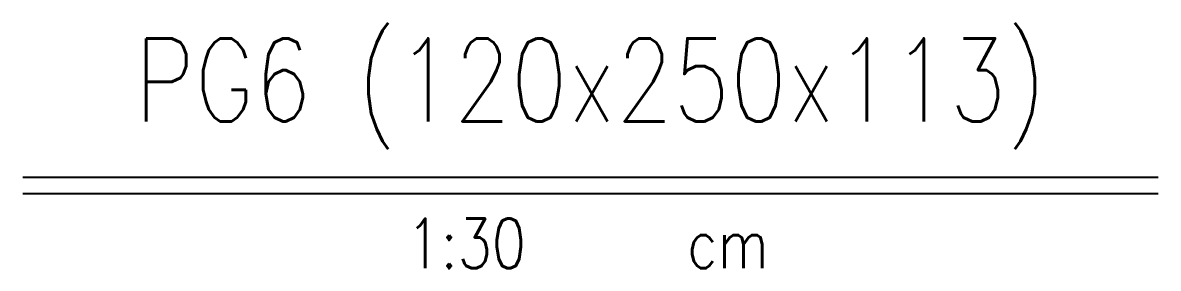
# Model space of a CAD drawing. Extents: x -4754 to 8167, y -19960 to 3841.
# Drawn here: x 1332.2 to 1537.2, y 1833.4 to 1877.9 of the extents above; entities that cross this region are included whole.
import ezdxf
from ezdxf.enums import TextEntityAlignment as Align

# ---------------------------------------------------------------- set-up
doc = ezdxf.new("R2010")
doc.units = 0
doc.header["$LTSCALE"] = 3
doc.layers.get('0').update_dxf_attribs({"linetype": 'CONTINUOUS'})
doc.layers.add('HB_TXT_CTEXT', color=2, linetype='CONTINUOUS')
doc.styles.get("Standard").update_dxf_attribs({"font": 'ROMANS.shx', "width": 0.8, "bigfont": 'chineset.shx'})

# ---------------------------------------------------------------- blocks, each defined once
blk = doc.blocks.new('beam_title')
at = {"layer": 'HB_TXT_CTEXT', "color": 3, "linetype": 'Continuous'}
blk.add_line((-102.52, 3), (102.52, 3), dxfattribs=at)
at = {"layer": 'HB_TXT_CTEXT', "color": 1, "linetype": 'Continuous'}
blk.add_line((-102.52, 0), (102.52, 0), dxfattribs=at)
at = {"color": 3, "linetype": 'Continuous', "width": 0.8}
blk.add_attdef('A', text='', height=15, dxfattribs=at).set_placement((0, 19.49), align=Align.MIDDLE)
at = {"color": 2, "linetype": 'Continuous', "width": 0.8}
for tag, p in [('1:30', (-22.44, -9)), ('CM', (24.84, -9))]:
    blk.add_attdef(tag, text='', height=9, dxfattribs=at).set_placement(p, align=Align.MIDDLE)

msp = doc.modelspace()

# ---------------------------------------------------------------- block references
at = {"layer": 'HB_TXT_CTEXT', "color": 0, "linetype": 'Continuous', "rotation": 360}
msp.add_blockref('beam_title', (1434.723, 1846.95), dxfattribs=at).add_auto_attribs({'A': 'PG6 (120x250x113)', '1:30': '1:30', 'CM': 'cm'})

doc.saveas('drawing.dxf')
